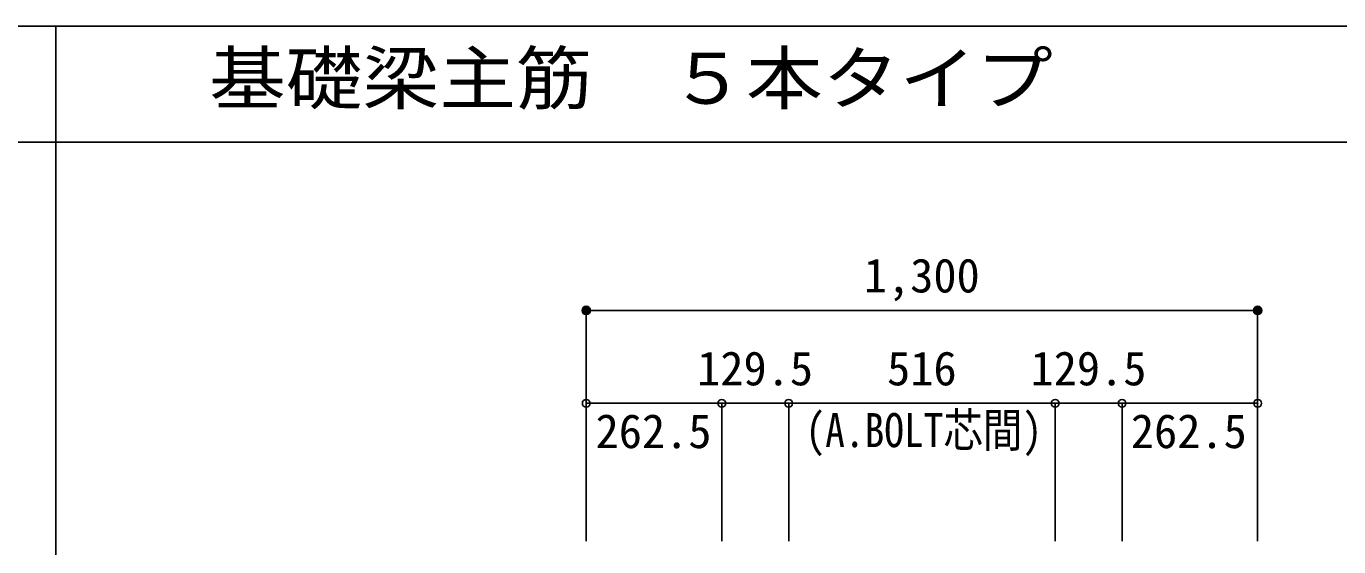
# Model space of a CAD drawing. Units: millimetres at full size, sheet at 1:30. Extents: x -5973 to 5954, y -4195 to 4201.
# Drawn here: x -1182 to 1359, y 3192 to 4201 of the extents above; entities that cross this region are included whole.
import ezdxf
from ezdxf.enums import TextEntityAlignment as Align

# ---------------------------------------------------------------- set-up
doc = ezdxf.new("R2010")
doc.units = ezdxf.units.MM
doc.header["$LTSCALE"] = 30
doc.header["$PDMODE"] = 32
doc.header["$PDSIZE"] = 15
for name, color, linetype in [('0-7_文字', 4, 'Continuous'), ('0-D_寸法', 4, 'Continuous'), ('6-7_文字', 7, 'Continuous'), ('F-0_枠', 6, 'Continuous')]:
    doc.layers.add(name, color=color, linetype=linetype)
doc.styles.add('ＭＳ ゴシック', font='')
doc.styles.get('ＭＳ ゴシック').set_extended_font_data('MS Gothic')

msp = doc.modelspace()

# ---------------------------------------------------------------- linework, layer by layer
at = {"layer": '0-D_寸法'}
for p, q in [((-97.56, 3650.34), (-97.56, 3470.34)), ((-97.56, 3650.34), (-97.56, 3470.34)), ((-97.56, 3650.34), (1202.44, 3650.34)), ((-97.56, 3650.34), (1202.44, 3650.34)), ((1202.44, 3650.34), (1202.44, 3470.34)), ((164.94, 3470.34), (-97.56, 3470.34)), ((-97.56, 3470.34), (-97.56, 3203.3)), ((294.44, 3470.34), (164.94, 3470.34)), ((164.94, 3470.34), (164.94, 3203.3)), ((810.44, 3470.34), (294.44, 3470.34)), ((294.44, 3470.34), (294.44, 3203.3)), ((939.94, 3470.34), (810.44, 3470.34)), ((810.44, 3470.34), (810.44, 3203.3)), ((1202.44, 3470.34), (939.94, 3470.34)), ((939.94, 3470.34), (939.94, 3203.3)), ((1202.44, 3470.34), (1202.44, 3203.3)), ((1202.44, 3470.34), (1202.44, 3203.3))]:
    msp.add_line(p, q, dxfattribs=at)
for centre, radius in [((-97.56, 3650.34), 8), ((-97.56, 3650.34), 7.2), ((-97.56, 3650.34), 6.4), ((-97.56, 3650.34), 5.6), ((-97.56, 3650.34), 4.8), ((-97.56, 3650.34), 4), ((-97.56, 3650.34), 3.2), ((-97.56, 3650.34), 2.4), ((-97.56, 3650.34), 1.6), ((-97.56, 3650.34), 0.8), ((1202.44, 3650.34), 8), ((1202.44, 3650.34), 7.2), ((1202.44, 3650.34), 6.4), ((1202.44, 3650.34), 5.6), ((1202.44, 3650.34), 4.8), ((1202.44, 3650.34), 4), ((1202.44, 3650.34), 3.2), ((1202.44, 3650.34), 2.4), ((1202.44, 3650.34), 1.6), ((1202.44, 3650.34), 0.8)]:
    msp.add_circle(centre, radius, dxfattribs=at)
at = {"layer": '0-D_寸法', "color": 7}
for p in [(-97.56, 3650.34), (-97.56, 3650.34), (1202.44, 3650.34), (-97.56, 3470.34), (164.94, 3470.34), (294.44, 3470.34), (810.44, 3470.34), (939.94, 3470.34), (1202.44, 3470.34)]:
    msp.add_point(p, dxfattribs=at)
at = {"layer": 'F-0_枠'}
msp.add_line((-5972.88, 4201.15), (5954.1, 4201.15), dxfattribs=at)
at = {"layer": 'F-0_枠', "color": 2}
for p, q in [((-1124.64, 4201.15), (-1124.64, -4195.24)), ((-5972.88, 3976.15), (3723.6, 3976.15))]:
    msp.add_line(p, q, dxfattribs=at)

# ---------------------------------------------------------------- texts
at = {"layer": '0-7_文字', "style": 'ＭＳ ゴシック', "width": 0.85}
msp.add_text('(A.BOLT芯間)', height=65.98, dxfattribs=at).set_placement((326.92, 3365.58), align=Align.BOTTOM_LEFT)
at = {"layer": '0-D_寸法', "style": 'ＭＳ ゴシック'}
for s, p in [('1,300', (439.94, 3665.34)), ('129.5', (117.19, 3485.34)), ('516', (484.94, 3485.34)), ('129.5', (762.69, 3485.34)), ('262.5', (-79.42, 3363.67)), ('262.5', (956.96, 3363.67))]:
    msp.add_text(s, height=65.98, dxfattribs=at).set_placement(p, align=Align.BOTTOM_LEFT)
at = {"layer": '6-7_文字', "color": 2, "style": 'ＭＳ ゴシック', "width": 1.1}
msp.add_text('\u3000\u3000基礎梁主筋\u3000５本タイプ', height=98.97, dxfattribs=at).set_placement((-1124.64, 4021.15), align=Align.BOTTOM_LEFT)

doc.saveas('drawing.dxf')
